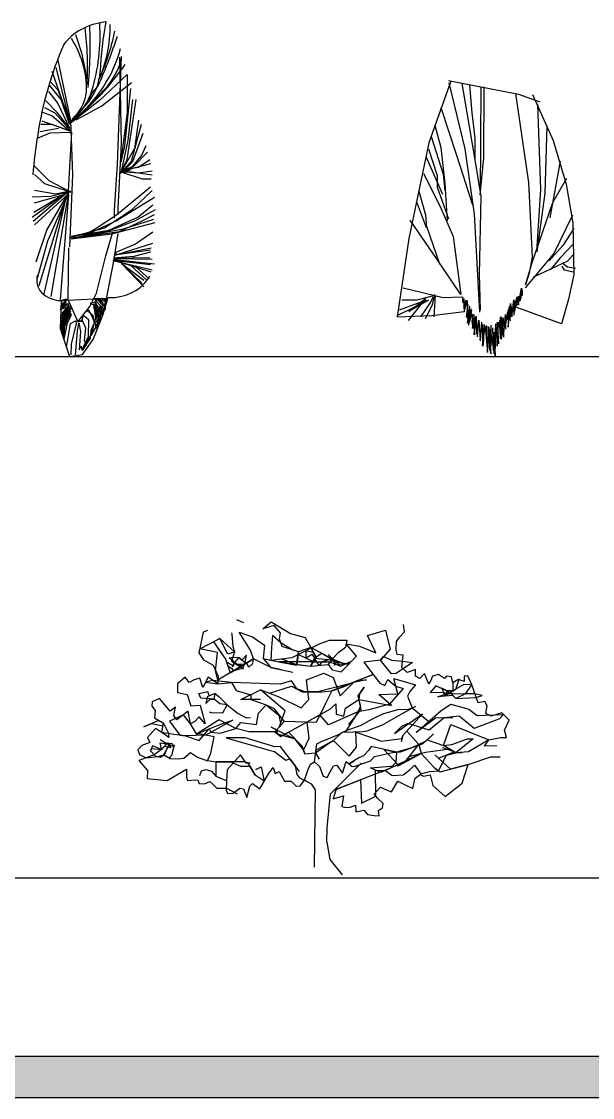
# Model space of a CAD drawing. Header units: millimetres. Extents: x 13268 to 164478, y 289082 to 363688.
# Drawn here: x 91294 to 109139, y 289082 to 322680 of the extents above; entities that cross this region are included whole.
import ezdxf

# ---------------------------------------------------------------- set-up
doc = ezdxf.new("R2010")
doc.units = ezdxf.units.MM
doc.layers.add('www.cad-blocks.net', color=7, linetype='Continuous')

# ---------------------------------------------------------------- blocks, each defined once
blk = doc.blocks.new('A$C390C57CF')
for p, q in [((730, 8406), (1085, 6689)), ((2521, 8517), (2413, 5454)), ((2478, 8499), (2521, 6039)), ((1071, 6654), (567, 8086)), ((671, 8204), (1071, 6654)), ((2699, 8003), (1914, 7269)), ((2693, 8001), (2693, 6917)), ((819, 7293), (493, 7695)), ((508, 7802), (730, 7565)), ((1974, 7115), (2817, 7778)), ((464, 7518), (730, 7175)), ((730, 7565), (952, 6985)), ((2629, 5970), (2801, 7605)), ((345, 7068), (641, 6914)), ((715, 6914), (375, 7269)), ((730, 7175), (1056, 6476)), ((1056, 6595), (819, 7293)), ((1914, 7269), (1159, 6678)), ((1248, 6713), (1974, 7115)), ((2693, 5592), (2951, 7295)), ((2844, 7295), (2715, 6125)), ((552, 6831), (301, 6926)), ((1041, 6417), (552, 6831)), ((641, 6914), (1085, 6417)), ((1056, 6476), (715, 6914)), ((952, 6985), (1056, 6595)), ((2693, 6917), (2521, 5626)), ((212, 6382), (745, 6476)), ((567, 6583), (242, 6583)), ((271, 6689), (730, 6524)), ((1085, 6394), (567, 6583)), ((730, 6524), (1085, 6394)), ((1085, 6689), (1145, 5163)), ((2822, 5540), (3102, 6590)), ((3016, 6710), (2908, 5901)), ((168, 6204), (508, 6346)), ((508, 6346), (1085, 6370)), ((1033, 4699), (1119, 6368)), ((2715, 6125), (2521, 5248)), ((3145, 6332), (2844, 5523)), ((2521, 6039), (2435, 4198)), ((2908, 5901), (2499, 5196)), ((2521, 5523), (2629, 5970)), ((3102, 5695), (3231, 5987)), ((2499, 5196), (2822, 5540)), ((2521, 5626), (2521, 5523)), ((2521, 5248), (2693, 5592)), ((2844, 5523), (2542, 5230)), ((2758, 5282), (3102, 5695)), ((3274, 5798), (2865, 5385)), ((3016, 5368), (3339, 5592)), ((43, 5421), (473, 4991)), ((2413, 5454), (2327, 4147)), ((3360, 5471), (2521, 5248)), ((2521, 5248), (3016, 5213)), ((2542, 5230), (2758, 5282)), ((2822, 5230), (2542, 5230)), ((2542, 5230), (3124, 5041)), ((2865, 5385), (2586, 5299)), ((2586, 5299), (3016, 5368)), ((3403, 5144), (2822, 5230)), ((3016, 5213), (3403, 5265)), ((65, 5163), (344, 4905)), ((344, 4905), (990, 4699)), ((473, 4991), (1033, 4699)), ((1145, 5163), (1056, 3115)), ((3124, 5041), (3382, 5041)), ((947, 4630), (0, 3942)), ((22, 3838), (968, 4647)), ((43, 4097), (947, 4630)), ((65, 4716), (667, 4613)), ((1033, 4613), (65, 3735)), ((65, 4355), (904, 4595)), ((409, 3580), (1033, 4647)), ((1033, 4647), (430, 3271)), ((516, 4544), (1054, 4682)), ((538, 1705), (1033, 4595)), ((667, 4613), (1054, 4699)), ((1033, 4595), (796, 1619)), ((904, 4595), (1098, 4699)), ((968, 4647), (1033, 4613)), ((990, 4699), (1098, 4664)), ((3360, 4800), (2392, 4009)), ((2844, 4181), (3403, 4714)), ((0, 4527), (516, 4544)), ((194, 2015), (947, 4458)), ((947, 4458), (323, 1739)), ((3468, 4508), (2413, 3854)), ((2994, 3957), (3425, 4301)), ((2392, 4009), (1811, 3630)), ((2048, 3648), (2844, 4181)), ((2327, 4147), (2327, 3923)), ((2435, 4198), (2435, 4026)), ((3489, 4164), (2908, 3837)), ((3145, 3854), (3468, 4026)), ((2413, 3854), (1703, 3527)), ((2177, 3579), (2994, 3957)), ((2908, 3837), (2177, 3562)), ((2263, 3475), (3489, 3802)), ((2478, 3544), (3145, 3854)), ((3446, 3888), (2586, 3613)), ((108, 2686), (409, 3580)), ((1058, 3372), (2048, 3648)), ((1402, 3389), (1058, 3372)), ((2586, 3613), (1101, 3338)), ((1101, 3407), (2177, 3579)), ((1703, 3527), (1101, 3407)), ((1101, 3338), (2263, 3475)), ((2177, 3562), (1251, 3372)), ((1251, 3372), (2478, 3544)), ((1811, 3630), (1402, 3389)), ((2087, 2858), (2281, 3494)), ((2435, 3493), (2306, 2701)), ((3425, 3527), (2930, 3183)), ((430, 3271), (129, 2187)), ((1033, 3081), (1011, 1619)), ((2327, 2873), (3382, 3080)), ((2930, 3183), (2349, 2942)), ((2413, 2891), (3425, 3217)), ((1829, 1791), (2087, 2858)), ((2887, 2839), (2306, 2787)), ((2306, 2787), (3339, 2804)), ((3360, 3011), (2327, 2873)), ((2349, 2942), (2413, 2891)), ((2392, 2770), (2349, 2753)), ((2349, 2753), (3468, 2632)), ((3403, 2753), (2392, 2770)), ((3360, 2959), (2887, 2839)), ((2306, 2701), (2091, 1583)), ((2284, 2718), (3403, 2460)), ((3360, 2598), (2284, 2718)), ((3382, 2392), (2327, 2736)), ((2327, 2736), (2951, 2529)), ((2521, 2650), (3167, 2168)), ((2801, 2581), (2521, 2650)), ((2542, 2632), (3167, 1979)), ((3124, 2065), (2542, 2632)), ((3253, 2168), (2801, 2581)), ((2951, 2529), (3317, 2202)), ((818, 1585), (796, 793)), ((972, 1548), (799, 1394)), ((812, 1564), (1015, 1621)), ((1015, 1621), (827, 1470)), ((842, 1600), (972, 1635)), ((972, 1635), (842, 1428)), ((842, 1428), (972, 1548)), ((1011, 1619), (1291, 982)), ((1015, 1600), (2112, 1652)), ((1636, 1412), (1829, 1791)), ((1793, 1543), (1640, 1503)), ((1961, 1641), (1742, 1633)), ((1742, 1633), (1976, 1580)), ((1834, 1649), (1747, 1348)), ((1778, 1637), (1961, 1641)), ((1818, 1564), (1778, 1637)), ((1889, 991), (1783, 1556)), ((1783, 1556), (1818, 1048)), ((1859, 1401), (1793, 1543)), ((1961, 1421), (1818, 1564)), ((2011, 1434), (1834, 1649)), ((2047, 1556), (1859, 1645)), ((1859, 1645), (2001, 1519)), ((1976, 1580), (2016, 1633)), ((2004, 1170), (2155, 1669)), ((2088, 1625), (2006, 1279)), ((2016, 1633), (2047, 1637)), ((2047, 1637), (2047, 1556)), ((2082, 1344), (2088, 1625)), ((1046, 1503), (792, 1336)), ((792, 1336), (1015, 1413)), ((799, 1394), (1015, 1497)), ((1071, 1426), (802, 1044)), ((802, 1044), (1092, 1381)), ((1097, 1283), (807, 995)), ((807, 995), (1097, 1235)), ((822, 1149), (1071, 1426)), ((1015, 1413), (822, 1149)), ((1097, 1235), (822, 893)), ((827, 1470), (1046, 1503)), ((1036, 1462), (842, 1222)), ((1122, 1394), (842, 1050)), ((1092, 1381), (843, 950)), ((843, 950), (1097, 1283)), ((1291, 982), (1636, 1412)), ((1620, 1300), (1534, 1300)), ((1534, 1300), (1635, 1243)), ((1722, 1088), (1620, 1300)), ((1635, 1243), (1727, 1149)), ((1640, 1503), (1854, 1434)), ((1854, 1434), (1737, 1409)), ((1737, 1409), (1955, 1235)), ((1747, 1348), (1813, 1438)), ((1818, 1048), (1752, 1495)), ((1752, 1495), (1854, 1267)), ((1955, 1235), (1778, 1417)), ((1778, 1417), (1971, 1300)), ((1813, 1438), (1884, 1194)), ((1854, 1267), (1874, 1381)), ((1996, 1417), (1859, 1401)), ((1874, 1381), (1874, 1044)), ((1884, 1194), (1910, 1328)), ((1910, 1328), (1920, 1409)), ((1915, 1194), (2082, 1344)), ((1920, 1409), (1935, 1141)), ((1971, 1300), (1961, 1421)), ((1971, 1170), (1996, 1417)), ((2006, 1279), (1971, 1170)), ((2001, 1519), (2011, 1434)), ((822, 893), (1117, 1190)), ((838, 796), (1005, 1064)), ((843, 747), (838, 954)), ((838, 954), (838, 796)), ((888, 975), (843, 747)), ((863, 625), (888, 975)), ((934, 946), (863, 625)), ((990, 950), (894, 491)), ((894, 491), (934, 946)), ((1005, 1064), (924, 869)), ((975, 252), (1087, 930)), ((1117, 1190), (990, 950)), ((1087, 930), (1229, 1007)), ((1244, 934), (1107, 349)), ((1310, 995), (1219, 1003)), ((1219, 1003), (1330, 1003)), ((1229, 1007), (1244, 934)), ((1285, 715), (1320, 950)), ((1427, 1023), (1310, 995)), ((1320, 950), (1371, 706)), ((1330, 1003), (1407, 999)), ((1407, 999), (1422, 1056)), ((1422, 1056), (1447, 1149)), ((1518, 804), (1427, 1023)), ((1447, 1149), (1463, 1157)), ((1463, 1157), (1600, 1044)), ((1600, 1044), (1585, 556)), ((1676, 739), (1752, 926)), ((1752, 926), (1676, 589)), ((1803, 897), (1722, 1088)), ((1725, 482), (2004, 1170)), ((1727, 1149), (1757, 946)), ((1757, 946), (1839, 1186)), ((1798, 971), (1869, 1048)), ((1874, 1044), (1798, 971)), ((1869, 1137), (1818, 788)), ((1818, 788), (1920, 1015)), ((1839, 1186), (1869, 1137)), ((1935, 1141), (1889, 991)), ((1920, 1015), (1915, 1194)), ((796, 793), (1058, 0)), ((1224, 48), (1285, 715)), ((1371, 706), (1330, 187)), ((1483, 438), (1518, 804)), ((1651, 507), (1676, 739)), ((1676, 589), (1803, 820)), ((1803, 820), (1803, 897)), ((1107, 349), (1097, 40)), ((1407, 178), (1524, 365)), ((1423, 52), (1725, 482)), ((1427, 166), (1646, 503)), ((1585, 556), (1458, 292)), ((1646, 572), (1478, 304)), ((1478, 304), (1651, 507)), ((1524, 365), (1483, 438)), ((1646, 503), (1646, 572)), ((1058, 0), (1423, 52)), ((1330, 187), (1386, 292)), ((1386, 292), (1407, 178)), ((1458, 292), (1427, 166))]:
    blk.add_line(p, q)
for centre, major_axis, start_param, end_param in [((2332, 8171), (-1674, 0), -1.418207, -0.536454), ((18315, 7600), (16397, 0), 2.995735, 3.104517), ((-12005, 8205), (13577, 0), -0.044774, 0.103616), ((-17004, 8814), (18650, 0), -0.079026, 0.038466), ((-6280, 9097), (8207, 0), -0.239228, 0.053315), ((-3406, 9347), (5617, 0), -0.342626, 0.016976), ((-6272, 10299), (-8718, 0), 2.780825, 2.988247), ((-2530, 7562), (4076, 0), 0.026353, 0.463892), ((-5895, 7344), (7469, 0), 0.06278, 0.303059), ((-16237, 12938), (19264, 0), -0.343865, -0.252244), ((15795, 4754), (15759, 0), 2.810278, 3.019715), ((-2644, 9596), (5261, 0), -0.754648, -0.205629), ((-5688, 11991), (-9529, 0), 2.366008, 2.634234), ((-108, 8860), (2692, 0), -0.651725, -0.190058), ((-264, 8151), (2195, 0), -0.614286, -0.037076), ((-109, 7613), (-1653, 0), 2.417304, 3.167946), ((1257, 7927), (-683, 0), 2.446638, 2.797728), ((-615, 7992), (2375, 0), -0.763817, -0.239228), ((-19367, 20615), (26917, 0), -0.701785, -0.651725), ((2342, 7203), (731, 0), 2.446638, 3.007082), ((-10044, 13669), (14162, 0), -0.665072, -0.614286), ((14722, 4621), (14717, 0), 2.999577, 3.096541), ((833, 2152), (709, 0), 2.864315, 4.691133), ((2192, 2657), (-1235, 0), 1.540619, 2.759541)]:
    blk.add_ellipse(centre, major_axis=major_axis, ratio=0.8, start_param=start_param, end_param=end_param)
blk = doc.blocks.new('A$C0BE12FB7')
for p, q in [((1675, 8597), (994, 6665)), ((1602, 8615), (3793, 8192)), ((1620, 8542), (2117, 6481)), ((2025, 8523), (2412, 6260)), ((2265, 8468), (2338, 7603)), ((2614, 8413), (2596, 5046)), ((2707, 6205), (2725, 8413)), ((3701, 8210), (4106, 5432)), ((3793, 8192), (4456, 7953)), ((4235, 8174), (4879, 6738)), ((1362, 7769), (1841, 6315)), ((4493, 5211), (4400, 7861)), ((2338, 7603), (2430, 6812)), ((1178, 7217), (1362, 6518)), ((4677, 7198), (4621, 5101)), ((1068, 6867), (1436, 5690)), ((2430, 6812), (2430, 6131)), ((4879, 6738), (5284, 5377)), ((994, 6665), (368, 3684)), ((976, 6481), (1252, 5653)), ((1362, 6518), (1491, 5395)), ((2117, 6481), (2412, 4438)), ((902, 6242), (1418, 5064)), ((1841, 6315), (2357, 4733)), ((2412, 6260), (2614, 4990)), ((2596, 5046), (2707, 6205)), ((5100, 6094), (4769, 4328)), ((829, 5708), (1344, 4678)), ((1252, 5653), (1252, 5285)), ((1436, 5690), (1491, 5174)), ((1491, 5395), (1565, 4236)), ((4106, 5432), (4216, 3095)), ((4861, 4806), (5303, 5561)), ((5284, 5377), (5487, 4162)), ((681, 5156), (884, 4420)), ((1252, 5285), (1602, 4291)), ((4364, 3261), (4493, 5211)), ((4621, 5101), (4364, 3261)), ((921, 4015), (608, 4843)), ((2614, 4990), (2559, 2561)), ((4235, 2966), (4861, 4806)), ((884, 4420), (921, 4015)), ((1344, 4678), (1749, 3739)), ((2412, 4438), (2578, 1384)), ((4898, 3206), (5487, 4420)), ((1234, 3058), (405, 4254)), ((921, 4070), (1326, 2893)), ((5487, 4162), (5524, 2561)), ((1749, 3739), (1988, 1936)), ((5524, 3997), (5174, 3463)), ((368, 3684), (0, 1237)), ((5174, 3463), (4750, 2985)), ((5505, 3500), (5100, 3077)), ((1988, 1936), (1234, 3058)), ((4014, 2138), (4898, 3206)), ((4216, 3095), (4124, 2598)), ((5100, 3077), (4806, 2727)), ((5339, 2985), (5505, 3169)), ((4014, 2230), (4235, 2966)), ((4272, 2488), (5339, 2985)), ((4806, 2727), (4272, 2488)), ((5229, 2690), (5155, 2819)), ((5321, 2782), (5192, 2893)), ((5505, 2635), (5229, 2690)), ((5579, 2745), (5321, 2782)), ((2559, 2561), (2596, 1439)), ((4124, 2598), (4014, 2230)), ((5524, 2561), (5358, 1789)), ((184, 2138), (1436, 1844)), ((3803, 1689), (3883, 2126)), ((3867, 2083), (3867, 1807)), ((3867, 1807), (3867, 2046)), ((3867, 2046), (3867, 1825)), ((3883, 2126), (3883, 1908)), ((3903, 2083), (3903, 1899)), ((0, 1273), (976, 1752)), ((74, 1457), (921, 1770)), ((147, 1770), (626, 1770)), ((884, 1807), (350, 1126)), ((368, 1402), (884, 1807)), ((976, 1752), (368, 1402)), ((626, 1770), (1142, 1899)), ((736, 1237), (1049, 1697)), ((1049, 1697), (1123, 1862)), ((1105, 1605), (1178, 1936)), ((1160, 1237), (1197, 1899)), ((1436, 1844), (2025, 1862)), ((2044, 1862), (2044, 1678)), ((2074, 1749), (2093, 1391)), ((2081, 1807), (2081, 1568)), ((2081, 1568), (2154, 1752)), ((2093, 1391), (2193, 1749)), ((2154, 1752), (2099, 1421)), ((2193, 1749), (2193, 1192)), ((3585, 1232), (3644, 1769)), ((3644, 1530), (3784, 1868)), ((3744, 1848), (3644, 1530)), ((3644, 1769), (3644, 1292)), ((3644, 1292), (3744, 1689)), ((3646, 1752), (3646, 1457)), ((3682, 1733), (3756, 1586)), ((3744, 1689), (3744, 1848)), ((3756, 1825), (3774, 1623)), ((3774, 1789), (3793, 1605)), ((3784, 1868), (3803, 1689)), ((3793, 1881), (3793, 1825)), ((3848, 1936), (3848, 1733)), ((5358, 1789), (5137, 1016)), ((884, 1181), (1105, 1605)), ((1086, 1273), (2099, 1402)), ((2209, 1623), (2154, 1237)), ((2265, 1568), (2191, 1034)), ((2193, 1192), (2253, 1470)), ((2253, 1470), (2233, 974)), ((2301, 1494), (2246, 1053)), ((2320, 1439), (2265, 1089)), ((3386, 954), (3465, 1411)), ((3443, 1365), (3461, 1145)), ((3461, 1457), (3535, 1108)), ((3465, 914), (3545, 1530)), ((3465, 1411), (3465, 914)), ((3480, 1513), (3535, 1218)), ((3498, 1568), (3572, 1237)), ((3545, 1232), (3545, 1649)), ((3545, 1649), (3585, 1232)), ((3545, 1530), (3545, 1232)), ((3554, 1568), (3627, 1402)), ((3627, 1641), (3682, 1457)), ((5137, 1016), (3627, 1568)), ((0, 1237), (1086, 1273)), ((2233, 974), (2332, 1331)), ((2332, 1331), (2352, 874)), ((2357, 1310), (2338, 1071)), ((2352, 874), (2392, 1192)), ((2392, 1192), (2412, 676)), ((2394, 1310), (2394, 869)), ((2412, 676), (2451, 1232)), ((2451, 1232), (2471, 696)), ((2467, 1255), (2467, 758)), ((2471, 696), (2551, 1133)), ((2541, 1126), (2504, 611)), ((2551, 1133), (2591, 517)), ((2633, 1071), (2596, 482)), ((3075, 1016), (3038, 261)), ((3068, 0), (3088, 1013)), ((3088, 1013), (3127, 318)), ((3127, 318), (3167, 1073)), ((3130, 1071), (3167, 390)), ((3167, 1073), (3267, 537)), ((3204, 1126), (3222, 556)), ((3222, 1237), (3241, 537)), ((3259, 1163), (3296, 666)), ((3267, 537), (3267, 1232)), ((3267, 1232), (3326, 596)), ((3314, 1200), (3314, 961)), ((3326, 596), (3386, 1312)), ((3386, 1312), (3386, 954)), ((3388, 1292), (3388, 850)), ((2591, 517), (2670, 994)), ((2670, 994), (2670, 318)), ((2670, 318), (2750, 934)), ((2725, 997), (2688, 353)), ((2750, 934), (2829, 119)), ((2780, 961), (2817, 243)), ((2829, 119), (2869, 914)), ((2835, 942), (2891, 188)), ((2869, 914), (2929, 79)), ((2929, 79), (2909, 854)), ((2909, 854), (3028, 79)), ((2928, 979), (2928, 317)), ((2983, 887), (3001, 188)), ((3028, 79), (3028, 755)), ((3028, 755), (3068, 0))]:
    blk.add_line(p, q)
blk = doc.blocks.new('A$C16FA159B')
for p, q in [((3306, 7871), (3091, 7964)), ((3898, 7687), (4160, 7906)), ((4254, 7793), (3898, 7687)), ((4160, 7906), (4768, 7542)), ((4452, 7556), (4254, 7793)), ((8333, 7594), (8296, 7826)), ((2033, 7578), (1904, 6933)), ((2171, 7630), (2033, 7578)), ((2922, 7558), (2932, 7518)), ((2932, 7518), (2962, 7132)), ((3515, 7015), (3159, 7582)), ((3159, 7582), (3581, 7437)), ((3581, 7437), (3951, 7173)), ((4201, 7476), (4175, 7108)), ((4465, 7252), (4201, 7476)), ((4425, 7371), (4452, 7556)), ((4768, 7542), (5230, 7411)), ((5230, 7411), (5573, 6804)), ((7169, 7476), (7736, 7648)), ((7433, 6936), (7169, 7476)), ((7736, 7648), (7881, 7055)), ((8084, 7286), (8171, 7426)), ((8171, 7426), (8333, 7594)), ((1930, 7061), (2553, 7384)), ((2487, 6949), (1930, 7061)), ((2553, 7384), (2358, 7283)), ((2358, 7283), (2737, 6739)), ((2553, 7384), (3021, 6964)), ((2803, 6897), (2553, 7384)), ((2962, 7132), (3021, 6964)), ((3951, 7173), (3911, 6760)), ((4175, 7108), (4155, 6710)), ((4505, 7134), (4425, 7371)), ((4821, 7028), (4465, 7252)), ((5019, 6963), (4505, 7134)), ((4821, 6791), (5678, 7213)), ((5401, 7108), (5019, 6963)), ((6099, 6733), (5401, 7108)), ((5543, 6820), (5414, 7083)), ((5414, 7083), (5478, 6951)), ((5678, 7213), (5982, 7332)), ((5982, 7332), (6523, 7332)), ((6483, 7108), (6246, 6923)), ((6523, 7332), (6483, 7108)), ((6826, 6831), (6503, 7220)), ((6503, 7220), (6918, 7147)), ((6918, 7147), (7208, 7028)), ((8069, 7030), (8084, 7286)), ((1904, 6933), (2046, 6718)), ((2426, 6377), (2487, 6949)), ((3608, 6752), (2499, 6088)), ((2737, 6739), (2880, 6316)), ((3021, 6964), (2803, 6897)), ((2855, 6778), (2962, 6796)), ((3109, 6557), (2855, 6778)), ((2880, 6316), (3608, 6752)), ((2962, 6796), (2919, 6673)), ((3021, 6964), (2962, 6796)), ((2962, 6796), (3148, 6786)), ((3148, 6786), (3017, 6636)), ((3148, 6786), (3346, 6637)), ((3201, 6747), (3148, 6786)), ((3247, 6712), (3201, 6747)), ((3393, 6860), (3247, 6712)), ((3327, 6584), (3608, 6752)), ((3346, 6637), (3393, 6860)), ((3608, 6752), (3515, 7015)), ((3608, 6752), (3572, 6583)), ((4152, 6478), (3608, 6752)), ((3911, 6760), (4152, 6478)), ((3911, 6760), (4399, 6659)), ((4155, 6710), (4821, 6791)), ((4894, 6587), (4488, 6750)), ((4488, 6750), (4927, 6582)), ((5019, 6963), (4821, 7028)), ((4953, 6554), (5019, 6963)), ((5006, 6882), (4961, 6577)), ((5481, 6659), (5006, 6882)), ((5250, 7002), (5243, 6771)), ((5243, 6771), (5434, 6895)), ((5478, 6951), (5250, 7002)), ((5573, 6804), (5388, 6515)), ((5388, 6515), (5517, 6768)), ((5434, 6895), (5517, 6768)), ((5573, 6804), (5481, 6659)), ((5527, 6732), (5481, 6659)), ((5517, 6768), (5573, 6804)), ((5665, 6541), (5517, 6768)), ((5517, 6768), (5527, 6732)), ((5517, 6768), (6082, 6714)), ((5573, 6804), (5543, 6820)), ((5750, 6920), (5573, 6804)), ((6082, 6750), (5746, 6659)), ((6192, 6645), (5750, 6920)), ((6082, 6750), (5942, 6567)), ((5942, 6567), (6099, 6733)), ((5944, 6880), (6327, 6518)), ((6246, 6923), (6082, 6750)), ((6099, 6733), (6082, 6750)), ((6390, 6616), (6099, 6733)), ((6351, 6343), (6826, 6831)), ((7208, 7028), (7433, 6936)), ((7881, 7055), (7578, 6712)), ((7578, 6712), (7678, 6825)), ((7678, 6825), (7934, 6712)), ((8098, 6880), (8069, 7030)), ((8292, 6864), (8098, 6880)), ((8246, 6478), (8292, 6864)), ((2046, 6718), (2346, 6548)), ((2346, 6548), (2505, 6206)), ((2969, 6529), (2770, 6642)), ((2770, 6642), (2809, 6527)), ((2809, 6527), (2927, 6457)), ((2919, 6673), (3299, 6440)), ((2927, 6457), (2977, 6374)), ((3018, 6612), (2953, 6501)), ((2953, 6501), (2986, 6557)), ((3010, 6615), (2969, 6529)), ((2977, 6374), (3265, 6460)), ((2986, 6557), (3019, 6612)), ((3017, 6636), (3010, 6615)), ((3244, 6534), (3018, 6612)), ((3019, 6612), (3082, 6590)), ((3082, 6590), (3327, 6584)), ((3194, 6504), (3109, 6557)), ((3265, 6460), (3194, 6504)), ((3309, 6531), (3265, 6460)), ((3265, 6460), (3299, 6440)), ((3327, 6584), (3303, 6513)), ((3303, 6513), (3315, 6549)), ((3315, 6549), (3309, 6531)), ((3346, 6637), (3315, 6549)), ((3315, 6549), (3327, 6584)), ((3390, 6621), (3346, 6637)), ((3466, 6493), (3390, 6621)), ((3572, 6583), (3466, 6493)), ((4152, 6478), (4837, 6337)), ((4495, 6408), (4152, 6478)), ((4399, 6659), (4953, 6554)), ((5481, 6659), (4399, 6659)), ((4399, 6659), (5388, 6515)), ((4961, 6577), (4894, 6587)), ((4927, 6582), (4961, 6577)), ((4961, 6577), (5388, 6515)), ((5388, 6515), (5481, 6659)), ((5388, 6515), (5942, 6567)), ((5481, 6659), (6012, 6659)), ((5746, 6659), (5665, 6541)), ((5942, 6567), (6074, 6409)), ((6012, 6659), (6021, 6650)), ((6021, 6650), (6327, 6518)), ((6074, 6409), (6351, 6343)), ((6082, 6714), (6174, 6584)), ((6174, 6584), (6134, 6543)), ((6136, 6699), (6249, 6592)), ((6588, 6587), (6192, 6645)), ((6249, 6592), (6588, 6587)), ((6327, 6518), (6672, 6673)), ((6588, 6587), (6390, 6616)), ((6672, 6673), (6588, 6587)), ((7578, 6712), (7063, 6646)), ((7063, 6646), (7353, 6264)), ((7921, 6277), (7578, 6712)), ((7934, 6712), (8269, 6671)), ((8580, 6633), (8066, 6291)), ((8415, 6324), (8246, 6478)), ((8269, 6671), (8580, 6633)), ((8668, 6421), (8415, 6324)), ((8678, 6211), (8668, 6421)), ((1479, 6180), (1239, 5970)), ((1597, 6010), (1479, 6180)), ((1751, 6095), (1597, 6010)), ((1928, 6142), (1751, 6095)), ((2024, 5856), (1928, 6142)), ((2190, 6176), (2024, 5856)), ((2342, 6073), (2107, 6016)), ((2494, 5970), (2190, 6176)), ((2919, 6008), (2342, 6073)), ((2499, 6088), (2426, 6377)), ((2505, 6206), (2494, 5970)), ((4803, 6064), (4444, 5959)), ((4968, 5810), (4803, 6064)), ((5267, 6093), (5808, 6299)), ((5344, 5474), (5267, 6093)), ((5808, 6299), (6105, 6170)), ((7353, 6264), (6060, 5750)), ((6105, 6170), (6324, 5590)), ((6419, 5870), (6868, 6079)), ((7137, 6094), (6732, 6015)), ((6755, 6026), (7353, 6264)), ((6868, 6079), (7137, 6094)), ((7353, 6264), (7563, 5988)), ((7716, 5912), (7806, 6105)), ((7806, 6105), (8059, 5895)), ((8066, 6291), (7921, 6277)), ((8118, 5658), (8000, 6132)), ((8000, 6132), (8672, 5935)), ((8804, 6139), (8678, 6211)), ((8950, 6294), (8804, 6139)), ((9090, 5962), (8950, 6294)), ((9154, 6068), (9090, 5962)), ((9200, 6210), (9154, 6068)), ((9394, 6263), (9200, 6210)), ((9578, 6130), (9394, 6263)), ((9646, 6208), (9578, 6130)), ((9798, 6188), (9646, 6208)), ((9838, 6003), (9798, 6188)), ((10014, 6108), (9838, 6003)), ((9926, 6056), (9838, 6003)), ((10040, 6099), (9926, 6056)), ((9932, 5804), (10040, 6099)), ((10190, 6044), (10014, 6108)), ((10198, 6205), (10190, 6044)), ((10310, 6215), (10198, 6205)), ((10433, 5940), (10310, 6215)), ((1239, 5970), (1236, 5698)), ((1907, 5667), (2174, 5734)), ((2107, 6016), (2494, 5970)), ((2174, 5734), (2230, 5593)), ((2494, 5970), (2919, 6008)), ((3517, 5989), (2919, 6008)), ((2919, 6008), (3068, 5765)), ((3068, 5765), (3524, 5630)), ((3218, 5481), (3831, 5780)), ((4444, 5959), (3517, 5989)), ((3831, 5780), (4115, 5675)), ((4596, 5126), (3831, 5780)), ((3831, 5780), (4115, 5675)), ((4115, 5675), (4803, 5899)), ((4803, 5899), (5132, 5720)), ((5222, 5720), (4968, 5810)), ((5132, 5720), (5312, 5720)), ((5619, 5720), (5222, 5720)), ((5312, 5720), (5491, 5720)), ((5491, 5720), (5746, 5720)), ((6643, 5974), (5619, 5720)), ((5746, 5720), (6060, 5750)), ((6060, 5750), (5863, 5355)), ((6060, 5750), (6419, 5870)), ((6324, 5590), (6732, 6015)), ((6732, 6015), (6643, 5974)), ((6732, 6015), (6755, 6026)), ((6882, 5591), (7074, 5865)), ((7074, 5865), (6925, 5651)), ((7563, 5988), (7716, 5912)), ((8283, 5822), (7864, 5338)), ((8059, 5895), (8283, 5822)), ((8501, 5724), (8422, 5579)), ((8672, 5935), (8501, 5724)), ((9305, 5910), (9131, 5697)), ((9625, 5764), (9305, 5910)), ((9758, 5697), (9492, 5830)), ((9492, 5830), (9585, 5590)), ((9585, 5590), (9932, 5804)), ((9585, 5590), (9662, 5745)), ((9843, 5749), (9625, 5764)), ((9662, 5745), (9710, 5667)), ((9843, 5749), (9758, 5697)), ((9838, 6003), (9843, 5749)), ((10186, 5951), (9843, 5749)), ((10433, 5940), (10186, 5951)), ((10239, 5657), (10433, 5940)), ((10631, 5380), (10433, 5940)), ((445, 5409), (434, 5276)), ((671, 5508), (445, 5409)), ((1007, 5117), (671, 5508)), ((1236, 5698), (1537, 5631)), ((1537, 5631), (1656, 5281)), ((1965, 5525), (1907, 5667)), ((2382, 5492), (1965, 5525)), ((2165, 5567), (2124, 5359)), ((2124, 5359), (2257, 5492)), ((2165, 5567), (2154, 5510)), ((2416, 5667), (2165, 5567)), ((2230, 5593), (2165, 5567)), ((2257, 5492), (2382, 5492)), ((2382, 5492), (2416, 5667)), ((2557, 5342), (2382, 5492)), ((2416, 5667), (2541, 5567)), ((2541, 5567), (2784, 5308)), ((3831, 5481), (3218, 5481)), ((3524, 5630), (3524, 5481)), ((3524, 5481), (4011, 5317)), ((4115, 5675), (4377, 5577)), ((4377, 5577), (5099, 5217)), ((5099, 5217), (5344, 5474)), ((6483, 5210), (6906, 5481)), ((6974, 5162), (6882, 5591)), ((6925, 5651), (6906, 5481)), ((6906, 5481), (6928, 5376)), ((6906, 5481), (7921, 5289)), ((6928, 5376), (6952, 5263)), ((7525, 5632), (8118, 5658)), ((7921, 5289), (7525, 5632)), ((8422, 5579), (8564, 5221)), ((9131, 5697), (9538, 5710)), ((9372, 5564), (9566, 5639)), ((9845, 5604), (9372, 5564)), ((9538, 5710), (9624, 5668)), ((9624, 5668), (9758, 5697)), ((9710, 5667), (9845, 5670)), ((9758, 5697), (9932, 5510)), ((9845, 5670), (10239, 5657)), ((9932, 5510), (9845, 5604)), ((10239, 5657), (9932, 5510)), ((9932, 5510), (10573, 5544)), ((10532, 5660), (10239, 5657)), ((10759, 5604), (10532, 5660)), ((10573, 5544), (10759, 5604)), ((10844, 5418), (10631, 5380)), ((10908, 5281), (10844, 5418)), ((434, 5276), (534, 5136)), ((534, 5136), (515, 4907)), ((1171, 5243), (1007, 5117)), ((1121, 4976), (1171, 5243)), ((1564, 5113), (1215, 4843)), ((1637, 4716), (1564, 5113)), ((1656, 5281), (1943, 5305)), ((1943, 5305), (2097, 4720)), ((2223, 5098), (2283, 5078)), ((2283, 5078), (2654, 5068)), ((2784, 5308), (2557, 5342)), ((2654, 5068), (2784, 5308)), ((2784, 5308), (3134, 5038)), ((3707, 4701), (3771, 5049)), ((3771, 5049), (4011, 5317)), ((4011, 5317), (4250, 5197)), ((4011, 5317), (4407, 4995)), ((4250, 5197), (4564, 4794)), ((4422, 4633), (4596, 5126)), ((4465, 4327), (6021, 5184)), ((5863, 5355), (5569, 4764)), ((6867, 5096), (5950, 4688)), ((6021, 5184), (6180, 5342)), ((6180, 5342), (6193, 5025)), ((6430, 4960), (6483, 5210)), ((6590, 4696), (6974, 5162)), ((6952, 5263), (6782, 4929)), ((7213, 5152), (6867, 5096)), ((7864, 5338), (7213, 5152)), ((8290, 5052), (7632, 4678)), ((7650, 5034), (8116, 5162)), ((8116, 5162), (8454, 5180)), ((8673, 5262), (8290, 5052)), ((8454, 5180), (8673, 5262)), ((8564, 5221), (9085, 4793)), ((8691, 4452), (9479, 5134)), ((9479, 5134), (9773, 5334)), ((9773, 5334), (10337, 5181)), ((10337, 5181), (10596, 4981)), ((10868, 5040), (10908, 5281)), ((11372, 5068), (11043, 4963)), ((11596, 4834), (11372, 5068)), ((655, 4823), (181, 4629)), ((181, 4629), (418, 4726)), ((418, 4726), (780, 4661)), ((515, 4907), (794, 4738)), ((794, 4738), (655, 4823)), ((742, 4450), (794, 4738)), ((794, 4738), (946, 4453)), ((1418, 5000), (986, 4804)), ((986, 4804), (1303, 4368)), ((1215, 4843), (1121, 4976)), ((1637, 4716), (1418, 5000)), ((1775, 4797), (1637, 4716)), ((1859, 4358), (1637, 4716)), ((1912, 4939), (1775, 4797)), ((2533, 4843), (1857, 4420)), ((1857, 4420), (2590, 4704)), ((2097, 4720), (1912, 4939)), ((2964, 4838), (2118, 4368)), ((3062, 4573), (2533, 4843)), ((2590, 4704), (2964, 4838)), ((3062, 4573), (3217, 4766)), ((3134, 5038), (3385, 4908)), ((3217, 4766), (3707, 4701)), ((3385, 4908), (3515, 4918)), ((4564, 4794), (4280, 4472)), ((4407, 4995), (4469, 4686)), ((5569, 4764), (4564, 4794)), ((5686, 4999), (5275, 4773)), ((5275, 4773), (5344, 4263)), ((5950, 4688), (5686, 4999)), ((6193, 5025), (6430, 4960)), ((6782, 4929), (6508, 4514)), ((6974, 4678), (7330, 4879)), ((7330, 4879), (7650, 5034)), ((8020, 4417), (8891, 5028)), ((8432, 4734), (8232, 4640)), ((8891, 5028), (8279, 4358)), ((9102, 4523), (8432, 4734)), ((9302, 4899), (8691, 4452)), ((9573, 4905), (9102, 4523)), ((9843, 4911), (9302, 4899)), ((10043, 4958), (9573, 4905)), ((10502, 4570), (10043, 4958)), ((11302, 4875), (10502, 4570)), ((10596, 4981), (11424, 5014)), ((11043, 4963), (10868, 5040)), ((11424, 5014), (11302, 4875)), ((11452, 4517), (11596, 4834)), ((552, 4577), (298, 4297)), ((742, 4450), (552, 4577)), ((966, 4292), (742, 4450)), ((1124, 4390), (742, 4450)), ((946, 4453), (966, 4292)), ((1483, 4345), (1124, 4390)), ((2380, 4315), (1857, 4420)), ((1857, 4420), (1859, 4358)), ((1915, 4199), (2223, 4562)), ((2223, 4562), (2281, 4458)), ((2281, 4458), (2572, 4431)), ((2572, 4431), (3062, 4573)), ((3462, 4469), (3062, 4573)), ((3952, 4469), (3462, 4469)), ((4280, 4472), (3952, 4469)), ((4331, 4530), (4158, 4611)), ((4158, 4611), (4915, 4245)), ((4280, 4472), (4465, 4327)), ((4465, 4327), (4280, 4472)), ((4373, 4400), (4331, 4530)), ((4915, 4245), (4373, 4400)), ((4469, 4686), (4422, 4633)), ((4706, 4459), (4465, 4327)), ((5125, 4032), (4706, 4459)), ((5731, 4167), (6243, 4377)), ((6375, 4445), (6106, 4194)), ((6243, 4377), (6508, 4514)), ((6736, 4459), (6375, 4445)), ((6508, 4514), (6974, 4678)), ((6508, 4514), (6510, 4450)), ((7029, 4468), (6736, 4459)), ((6827, 3993), (6809, 4462)), ((6809, 4462), (7239, 4315)), ((7157, 4486), (7029, 4468)), ((7632, 4678), (7157, 4486)), ((8232, 4640), (8020, 4417)), ((8279, 4358), (8400, 4491)), ((8400, 4491), (8776, 4075)), ((8916, 4106), (9238, 4404)), ((9238, 4404), (9077, 4255)), ((9549, 4041), (9773, 4699)), ((9773, 4699), (10960, 4223)), ((11517, 4289), (11452, 4517)), ((117, 4047), (0, 3904)), ((368, 4138), (117, 4047)), ((298, 4297), (368, 4138)), ((455, 4032), (390, 3875)), ((730, 3915), (455, 4032)), ((897, 4099), (697, 4224)), ((730, 3915), (697, 4124)), ((697, 4124), (897, 4099)), ((897, 4099), (730, 3915)), ((880, 3874), (969, 4066)), ((897, 4099), (937, 4121)), ((1058, 4104), (897, 4099)), ((1097, 4007), (897, 4099)), ((997, 4053), (920, 3986)), ((937, 4121), (984, 4100)), ((969, 4066), (1026, 3966)), ((984, 4100), (997, 4053)), ((1127, 4024), (1058, 4104)), ((1156, 4040), (1097, 4007)), ((1303, 4368), (1483, 4345)), ((2118, 4368), (1483, 4345)), ((1483, 4345), (1915, 4199)), ((2276, 3807), (2380, 4315)), ((3191, 4284), (2761, 4284)), ((2761, 4284), (4105, 3901)), ((3355, 4284), (3191, 4284)), ((4278, 4001), (3355, 4284)), ((5170, 3909), (4915, 4245)), ((4915, 4245), (5125, 4032)), ((5344, 4263), (5170, 3909)), ((5512, 3531), (5585, 4094)), ((5549, 3812), (5932, 4098)), ((5585, 4094), (5731, 4167)), ((6106, 4194), (5759, 4002)), ((5932, 4098), (6106, 4194)), ((6106, 4194), (6595, 3709)), ((7239, 4315), (7613, 4173)), ((7613, 4173), (8249, 4258)), ((8204, 3842), (8916, 4106)), ((8279, 4358), (8220, 4159)), ((8249, 4258), (8279, 4358)), ((8349, 3536), (8776, 4075)), ((8992, 4176), (8560, 3974)), ((8776, 4075), (8992, 4176)), ((8776, 4075), (8855, 3794)), ((9077, 4255), (8992, 4176)), ((8992, 4176), (9034, 4215)), ((9034, 4215), (9549, 4041)), ((9549, 4041), (9808, 4076)), ((9937, 3818), (9549, 4041)), ((9808, 4076), (10302, 4253)), ((10478, 4253), (9937, 3818)), ((10302, 4253), (10478, 4253)), ((10960, 4223), (10326, 3841)), ((10832, 4025), (10960, 4223)), ((10960, 4223), (11342, 4297)), ((11342, 4297), (11517, 4289)), ((0, 3904), (44, 3761)), ((44, 3761), (253, 3660)), ((505, 3753), (253, 3660)), ((390, 3875), (423, 3954)), ((390, 3875), (540, 3715)), ((423, 3954), (730, 3915)), ((730, 3915), (505, 3753)), ((540, 3715), (701, 3675)), ((620, 3695), (811, 3755)), ((701, 3675), (811, 3755)), ((768, 3957), (730, 3915)), ((814, 4007), (768, 3957)), ((811, 3755), (880, 3874)), ((846, 3814), (811, 3755)), ((811, 3755), (1011, 3635)), ((1026, 3966), (814, 4007)), ((920, 3986), (846, 3814)), ((974, 3657), (1064, 3749)), ((1064, 3749), (1089, 3865)), ((1089, 3865), (1127, 4024)), ((1432, 3645), (1572, 3765)), ((1572, 3765), (1645, 3828)), ((1645, 3828), (1862, 3675)), ((2173, 3565), (2276, 3807)), ((3203, 3747), (2784, 3284)), ((3382, 3493), (3203, 3747)), ((4105, 3901), (4264, 3855)), ((4264, 3855), (4616, 3581)), ((4452, 4010), (4278, 4001)), ((5046, 3234), (4452, 4010)), ((5215, 3787), (5125, 4032)), ((5125, 4032), (5215, 3787)), ((5215, 3787), (5549, 3812)), ((5559, 3892), (5549, 3812)), ((5549, 3812), (5660, 3614)), ((5759, 4002), (5559, 3892)), ((6595, 3709), (6827, 3993)), ((7043, 3715), (6905, 3658)), ((7204, 3888), (7043, 3715)), ((7285, 4014), (7204, 3888)), ((7262, 3566), (7388, 3704)), ((8077, 3830), (7285, 4014)), ((7388, 3704), (7951, 3819)), ((8149, 3418), (7681, 3922)), ((7681, 3922), (8077, 3830)), ((8855, 3794), (7891, 3336)), ((7951, 3819), (8204, 3842)), ((8077, 3830), (8058, 3517)), ((8560, 3974), (8077, 3830)), ((8149, 3418), (8855, 3794)), ((8855, 3794), (8470, 3688)), ((8985, 3829), (8855, 3794)), ((8855, 3794), (9255, 3359)), ((9743, 3929), (8985, 3829)), ((9772, 3307), (9279, 3747)), ((9279, 3747), (9396, 3643)), ((9395, 3254), (9641, 3745)), ((9396, 3643), (9886, 3847)), ((9886, 3847), (9525, 3970)), ((9641, 3745), (9937, 3818)), ((9937, 3818), (9743, 3929)), ((10326, 3841), (9937, 3818)), ((9937, 3818), (9941, 3829)), ((9941, 3829), (10131, 3829)), ((11217, 4029), (10832, 4025)), ((253, 3660), (29, 3575)), ((29, 3575), (296, 3266)), ((253, 3660), (620, 3695)), ((1011, 3635), (974, 3657)), ((1011, 3635), (1261, 3625)), ((1261, 3625), (1432, 3645)), ((1862, 3675), (2173, 3565)), ((2440, 3523), (2173, 3565)), ((3352, 3537), (2440, 3535)), ((2440, 3535), (2603, 3535)), ((2441, 3074), (2440, 3523)), ((2603, 3535), (2896, 3536)), ((2896, 3536), (3202, 3394)), ((3202, 3394), (3496, 3401)), ((3442, 3493), (3352, 3537)), ((3502, 3493), (3382, 3493)), ((3659, 3121), (3442, 3493)), ((3496, 3401), (3659, 3121)), ((3685, 3290), (3854, 3381)), ((3854, 3381), (3828, 3355)), ((3854, 3381), (3943, 2925)), ((4616, 3581), (4749, 3622)), ((4749, 3622), (4916, 3403)), ((4916, 3403), (4963, 3134)), ((5310, 3277), (5395, 3465)), ((5395, 3465), (5512, 3531)), ((5512, 3531), (5668, 3387)), ((5668, 3387), (5783, 3090)), ((6010, 3219), (6110, 3406)), ((6021, 2536), (6977, 3492)), ((6110, 3406), (6215, 3425)), ((6215, 3425), (6389, 3174)), ((6389, 3174), (6504, 3547)), ((6504, 3547), (6694, 3391)), ((6905, 3658), (6599, 3469)), ((6599, 3469), (6752, 3564)), ((6694, 3391), (6876, 3404)), ((6785, 3398), (7262, 3566)), ((7267, 3348), (8149, 3418)), ((8058, 3517), (7891, 3336)), ((8349, 3536), (8149, 3418)), ((8470, 3688), (8349, 3536)), ((8503, 3297), (8644, 3426)), ((8644, 3426), (8845, 3163)), ((9443, 3218), (10314, 3453)), ((10119, 3400), (9772, 3307)), ((10314, 3453), (10119, 3400)), ((10129, 2871), (10314, 3453)), ((10314, 3453), (11029, 3691)), ((11029, 3691), (11321, 3691)), ((296, 3266), (283, 3016)), ((917, 2952), (1513, 3301)), ((1513, 3301), (1513, 3049)), ((1513, 3049), (1552, 2945)), ((1936, 3108), (1990, 3251)), ((1990, 3251), (2133, 3295)), ((2133, 3295), (2301, 3239)), ((2301, 3239), (2441, 3074)), ((2764, 2936), (2441, 3074)), ((2784, 3284), (2764, 2936)), ((3943, 2925), (3659, 3121)), ((3828, 3355), (3685, 3290)), ((3811, 2688), (4074, 3162)), ((4074, 3162), (4229, 3353)), ((4229, 3353), (4291, 3166)), ((4291, 3166), (4408, 3226)), ((4408, 3226), (4518, 3048)), ((4518, 3048), (4584, 2931)), ((4963, 3134), (5046, 3033)), ((5046, 3033), (5320, 2897)), ((5201, 2963), (5310, 3277)), ((5783, 3090), (5913, 3046)), ((5913, 3046), (6010, 3219)), ((7891, 3336), (6128, 2643)), ((7585, 3195), (7267, 3348)), ((7436, 2462), (7426, 3271)), ((7426, 3271), (7738, 3265)), ((7891, 3336), (7585, 3195)), ((7738, 3265), (7948, 3104)), ((7948, 3104), (8283, 3130)), ((8283, 3130), (8503, 3297)), ((8589, 2705), (8666, 3027)), ((8666, 3027), (8814, 3140)), ((8814, 3140), (8928, 3089)), ((8845, 3163), (9109, 3229)), ((8928, 3089), (9134, 3128)), ((9109, 3229), (9395, 3254)), ((9134, 3128), (9218, 2792)), ((9255, 3359), (9443, 3218)), ((283, 3016), (917, 2952)), ((1552, 2945), (1785, 2971)), ((1785, 2971), (1869, 2964)), ((1869, 2964), (1908, 2854)), ((1908, 2854), (2077, 2841)), ((2077, 2841), (2245, 2919)), ((2245, 2919), (2336, 2835)), ((2336, 2835), (2466, 2712)), ((2466, 2712), (2762, 2709)), ((2764, 2936), (2761, 2635)), ((2762, 2709), (3101, 2537)), ((2970, 2556), (3186, 2712)), ((3186, 2712), (3296, 2689)), ((3296, 2689), (3399, 2423)), ((3399, 2423), (3498, 2778)), ((3498, 2778), (3575, 2861)), ((3575, 2861), (3811, 2688)), ((4584, 2931), (4787, 2928)), ((4787, 2928), (4942, 2776)), ((4942, 2776), (5068, 2787)), ((5068, 2787), (5201, 2963)), ((5227, 2947), (5414, 2848)), ((5414, 2848), (5538, 2657)), ((6206, 2722), (6095, 2381)), ((6128, 2643), (7009, 2989)), ((7009, 2989), (6950, 2966)), ((6950, 2966), (6981, 2241)), ((7381, 2526), (7582, 2738)), ((7582, 2738), (7784, 2652)), ((7925, 2598), (8120, 2933)), ((8120, 2933), (8375, 2806)), ((8375, 2806), (8589, 2705)), ((9218, 2792), (9599, 2447)), ((9599, 2447), (10129, 2871)), ((2761, 2635), (2810, 2548)), ((2810, 2548), (2970, 2556)), ((5538, 2657), (5505, 243)), ((5917, 1476), (6021, 2536)), ((6095, 2381), (6422, 2466)), ((6422, 2466), (6374, 2149)), ((6981, 2241), (7436, 2462)), ((7490, 2397), (7381, 2526)), ((7665, 2229), (7490, 2397)), ((7784, 2652), (7925, 2598)), ((6374, 2149), (6373, 2141)), ((6373, 2141), (6496, 2103)), ((6496, 2103), (6630, 2114)), ((6630, 2114), (6795, 2184)), ((6795, 2184), (6806, 1974)), ((6806, 1974), (7061, 2028)), ((7061, 2028), (7169, 1888)), ((7514, 2013), (7641, 2100)), ((7641, 2100), (7665, 2229)), ((7169, 1888), (7384, 1862)), ((7384, 1862), (7536, 1844)), ((7536, 1844), (7514, 2013)), ((5900, 1024), (5917, 1476)), ((5900, 1024), (5993, 486)), ((5993, 486), (6378, 0))]:
    blk.add_line(p, q)
blk = doc.blocks.new('format')
at = {"layer": 'www.cad-blocks.net', "true_color": 0x546d8e}
h = blk.add_hatch(color=155, dxfattribs=at)
h.set_gradient(color1=(68, 68, 68), color2=(84, 109, 142), tint=1)
h.paths.add_polyline_path([(20726, 290374), (20726, 289082), (164478, 289082), (164478, 290374)])
at = {"layer": 'www.cad-blocks.net', "color": 155, "true_color": 0x546d8e}
for p, q in [((20726, 312223), (164478, 312223)), ((20726, 295941), (164478, 295941)), ((20726, 290374), (164478, 290374)), ((20726, 290374), (164478, 290374)), ((20726, 289082), (164478, 289082))]:
    blk.add_line(p, q, dxfattribs=at)

msp = doc.modelspace()

# ---------------------------------------------------------------- block references
for name, p in [('format', (0, 0)), ('A$C0BE12FB7', (103033, 312223)), ('A$C16FA159B', (94934, 296030))]:
    msp.add_blockref(name, p)
at = {"xscale": 1.1, "yscale": 1.1, "zscale": 1.1}
msp.add_blockref('A$C390C57CF', (91631, 312223), dxfattribs=at)

doc.saveas('drawing.dxf')
